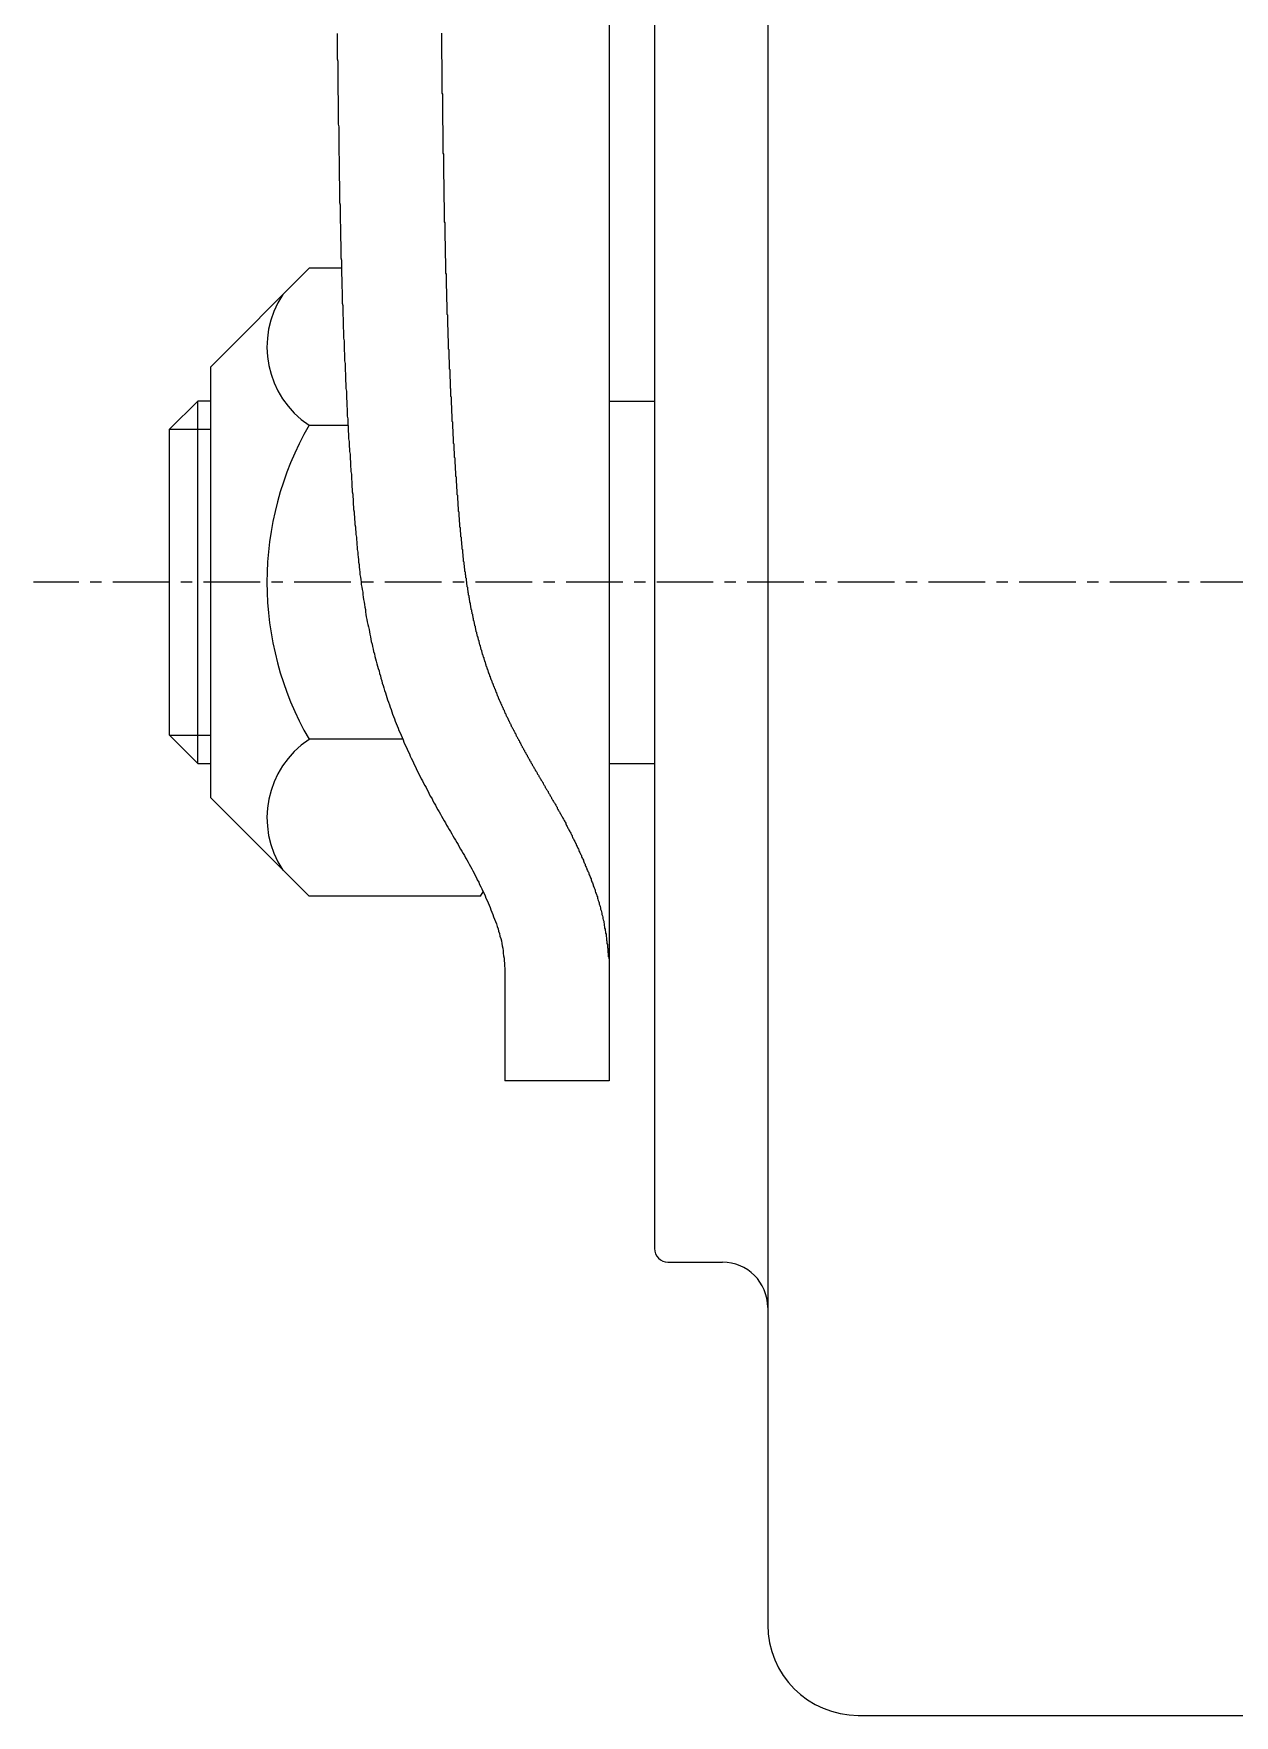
# Model space of a CAD drawing. Extents: x -3927 to -3717, y -591 to -307.
# Drawn here: x -3926.5 to -3900, y -490.6 to -453.49 of the extents above; entities that cross this region are included whole.
import ezdxf

# ---------------------------------------------------------------- set-up
doc = ezdxf.new("R2010")
doc.units = 0
doc.linetypes.add('CENTER', pattern=[2, 1.25, -0.25, 0.25, -0.25])
doc.layers.get('0').update_dxf_attribs({"linetype": 'CONTINUOUS'})
doc.layers.add('CENTER', color=1, linetype='CENTER')

msp = doc.modelspace()

# ---------------------------------------------------------------- linework, layer by layer
at = {"color": 7, "linetype": 'CONTINUOUS'}
for p, q in [((-3913.8, -425.799), (-3913.8, -476.599)), ((-3910.3, -442.599), (-3910.3, -488.599)), ((-3912.8, -450.899), (-3912.8, -480.299)), ((-3922.6, -460.849), (-3920.422, -458.671)), ((-3919.708, -458.671), (-3920.422, -458.671)), ((-3922.6, -460.849), (-3922.6, -470.349)), ((-3922.875, -461.599), (-3923.5, -462.224)), ((-3922.875, -469.599), (-3922.875, -461.599)), ((-3922.6, -461.599), (-3922.875, -461.599)), ((-3913.8, -461.599), (-3912.8, -461.599)), ((-3923.5, -468.974), (-3923.5, -462.224)), ((-3920.422, -462.135), (-3919.562, -462.135)), ((-3922.875, -469.599), (-3923.5, -468.974)), ((-3918.354, -469.063), (-3920.422, -469.063)), ((-3922.875, -469.599), (-3922.6, -469.599)), ((-3913.8, -469.599), (-3912.8, -469.599)), ((-3922.6, -470.349), (-3920.422, -472.528)), ((-3916.636, -472.528), (-3920.422, -472.528)), ((-3916.636, -472.528), (-3916.579, -472.428)), ((-3916.1, -474.118), (-3916.1, -476.599)), ((-3913.8, -476.599), (-3916.1, -476.599)), ((-3912.5, -480.599), (-3911.3, -480.599)), ((-3908.3, -490.599), (-3887.3, -490.599))]:
    msp.add_line(p, q, dxfattribs=at)
at = {"color": 3, "linetype": 'CONTINUOUS'}
for p, q in [((-3923.5, -462.224), (-3922.6, -462.224)), ((-3923.5, -468.974), (-3922.6, -468.974))]:
    msp.add_line(p, q, dxfattribs=at)
at = {"color": 7, "linetype": 'CONTINUOUS'}
for points in [[(-3919.798, -453.493, 0), (-3919.798, -453.548, 0), (-3919.798, -453.604, 0), (-3919.798, -453.66, 0), (-3919.798, -453.715, 0), (-3919.798, -453.771, 0), (-3919.798, -453.826, 0), (-3919.798, -453.882, 0), (-3919.798, -453.937, 0), (-3919.798, -453.993, 0), (-3919.798, -454.049, 0), (-3919.788, -454.104, 0), (-3919.788, -454.16, 0), (-3919.788, -454.215, 0), (-3919.788, -454.271, 0), (-3919.788, -454.326, 0), (-3919.788, -454.382, 0), (-3919.788, -454.438, 0), (-3919.788, -454.493, 0), (-3919.788, -454.549, 0), (-3919.788, -454.604, 0), (-3919.788, -454.66, 0), (-3919.788, -454.715, 0), (-3919.788, -454.771, 0), (-3919.788, -454.827, 0), (-3919.778, -454.882, 0), (-3919.778, -454.938, 0), (-3919.778, -454.993, 0), (-3919.778, -455.049, 0), (-3919.778, -455.104, 0), (-3919.778, -455.16, 0), (-3919.778, -455.216, 0), (-3919.778, -455.271, 0), (-3919.778, -455.327, 0), (-3919.778, -455.382, 0), (-3919.778, -455.438, 0), (-3919.778, -455.493, 0), (-3919.768, -455.549, 0), (-3919.768, -455.605, 0), (-3919.768, -455.66, 0), (-3919.768, -455.716, 0), (-3919.768, -455.771, 0), (-3919.768, -455.827, 0), (-3919.768, -455.882, 0), (-3919.768, -455.938, 0), (-3919.768, -455.993, 0), (-3919.768, -456.049, 0), (-3919.768, -456.105, 0), (-3919.768, -456.16, 0), (-3919.758, -456.216, 0), (-3919.758, -456.271, 0), (-3919.758, -456.327, 0), (-3919.758, -456.382, 0), (-3919.758, -456.438, 0), (-3919.758, -456.494, 0), (-3919.758, -456.549, 0), (-3919.758, -456.605, 0), (-3919.758, -456.66, 0), (-3919.758, -456.716, 0), (-3919.748, -456.771, 0), (-3919.748, -456.827, 0), (-3919.748, -456.883, 0), (-3919.748, -456.938, 0), (-3919.748, -456.994, 0), (-3919.748, -457.049, 0), (-3919.748, -457.105, 0), (-3919.748, -457.16, 0), (-3919.748, -457.216, 0), (-3919.738, -457.271, 0), (-3919.738, -457.327, 0), (-3919.738, -457.383, 0), (-3919.738, -457.438, 0), (-3919.738, -457.494, 0), (-3919.738, -457.549, 0), (-3919.738, -457.605, 0), (-3919.738, -457.66, 0), (-3919.728, -457.716, 0), (-3919.728, -457.771, 0), (-3919.728, -457.827, 0), (-3919.728, -457.883, 0), (-3919.728, -457.938, 0), (-3919.728, -457.994, 0), (-3919.728, -458.049, 0), (-3919.718, -458.105, 0), (-3919.718, -458.16, 0), (-3919.718, -458.216, 0), (-3919.718, -458.271, 0), (-3919.718, -458.327, 0), (-3919.718, -458.383, 0), (-3919.718, -458.438, 0), (-3919.708, -458.494, 0), (-3919.708, -458.549, 0), (-3919.708, -458.605, 0), (-3919.708, -458.66, 0), (-3919.708, -458.716, 0), (-3919.708, -458.771, 0), (-3919.708, -458.827, 0), (-3919.698, -458.882, 0), (-3919.698, -458.938, 0), (-3919.698, -458.994, 0), (-3919.698, -459.049, 0), (-3919.698, -459.105, 0), (-3919.688, -459.16, 0), (-3919.688, -459.216, 0), (-3919.688, -459.271, 0), (-3919.688, -459.327, 0), (-3919.688, -459.382, 0), (-3919.688, -459.438, 0), (-3919.678, -459.493, 0), (-3919.678, -459.549, 0), (-3919.678, -459.605, 0), (-3919.678, -459.66, 0), (-3919.678, -459.716, 0), (-3919.668, -459.771, 0), (-3919.668, -459.827, 0), (-3919.668, -459.882, 0), (-3919.668, -459.938, 0), (-3919.668, -459.993, 0), (-3919.658, -460.049, 0), (-3919.658, -460.104, 0), (-3919.658, -460.16, 0), (-3919.658, -460.215, 0), (-3919.648, -460.271, 0), (-3919.648, -460.327, 0), (-3919.648, -460.382, 0), (-3919.648, -460.438, 0), (-3919.648, -460.493, 0), (-3919.638, -460.549, 0), (-3919.638, -460.604, 0), (-3919.638, -460.66, 0), (-3919.638, -460.715, 0), (-3919.628, -460.771, 0), (-3919.628, -460.826, 0), (-3919.628, -460.882, 0), (-3919.628, -460.937, 0), (-3919.618, -460.993, 0), (-3919.618, -461.048, 0), (-3919.618, -461.104, 0), (-3919.618, -461.159, 0), (-3919.608, -461.215, 0), (-3919.608, -461.27, 0), (-3919.608, -461.326, 0), (-3919.598, -461.382, 0), (-3919.598, -461.437, 0), (-3919.598, -461.493, 0), (-3919.598, -461.548, 0), (-3919.588, -461.604, 0), (-3919.588, -461.659, 0), (-3919.588, -461.715, 0), (-3919.578, -461.77, 0), (-3919.578, -461.826, 0), (-3919.578, -461.881, 0), (-3919.578, -461.937, 0), (-3919.568, -461.992, 0), (-3919.568, -462.048, 0), (-3919.568, -462.103, 0), (-3919.558, -462.159, 0), (-3919.558, -462.214, 0), (-3919.558, -462.27, 0), (-3919.548, -462.325, 0), (-3919.548, -462.381, 0), (-3919.548, -462.436, 0), (-3919.538, -462.492, 0), (-3919.538, -462.547, 0), (-3919.538, -462.603, 0), (-3919.528, -462.658, 0), (-3919.528, -462.714, 0), (-3919.518, -462.769, 0), (-3919.518, -462.825, 0), (-3919.518, -462.88, 0), (-3919.508, -462.936, 0), (-3919.508, -462.991, 0), (-3919.508, -463.047, 0), (-3919.498, -463.102, 0), (-3919.498, -463.158, 0), (-3919.488, -463.213, 0), (-3919.488, -463.269, 0), (-3919.488, -463.324, 0), (-3919.478, -463.38, 0), (-3919.478, -463.435, 0), (-3919.478, -463.491, 0), (-3919.468, -463.546, 0), (-3919.468, -463.602, 0), (-3919.458, -463.657, 0), (-3919.458, -463.713, 0), (-3919.448, -463.768, 0), (-3919.448, -463.824, 0), (-3919.448, -463.879, 0), (-3919.438, -463.935, 0), (-3919.438, -463.99, 0), (-3919.428, -464.046, 0), (-3919.428, -464.101, 0), (-3919.418, -464.157, 0), (-3919.418, -464.212, 0), (-3919.408, -464.267, 0), (-3919.408, -464.323, 0), (-3919.398, -464.378, 0), (-3919.398, -464.434, 0), (-3919.388, -464.489, 0), (-3919.388, -464.545, 0), (-3919.378, -464.6, 0), (-3919.378, -464.655, 0), (-3919.368, -464.711, 0), (-3919.368, -464.766, 0), (-3919.358, -464.822, 0), (-3919.358, -464.877, 0), (-3919.348, -464.932, 0), (-3919.348, -464.988, 0), (-3919.338, -465.043, 0), (-3919.328, -465.098, 0), (-3919.328, -465.154, 0), (-3919.318, -465.209, 0), (-3919.318, -465.264, 0), (-3919.308, -465.319, 0), (-3919.298, -465.375, 0), (-3919.298, -465.43, 0), (-3919.288, -465.485, 0), (-3919.278, -465.54, 0), (-3919.268, -465.595, 0), (-3919.268, -465.65, 0), (-3919.258, -465.705, 0), (-3919.248, -465.76, 0), (-3919.238, -465.815, 0), (-3919.238, -465.87, 0), (-3919.228, -465.925, 0), (-3919.218, -465.98, 0), (-3919.208, -466.035, 0), (-3919.198, -466.09, 0), (-3919.188, -466.145, 0), (-3919.178, -466.2, 0), (-3919.178, -466.254, 0), (-3919.168, -466.309, 0), (-3919.158, -466.364, 0), (-3919.148, -466.418, 0), (-3919.138, -466.473, 0), (-3919.128, -466.528, 0), (-3919.108, -466.582, 0), (-3919.098, -466.637, 0), (-3919.088, -466.691, 0), (-3919.078, -466.746, 0), (-3919.068, -466.8, 0), (-3919.058, -466.854, 0), (-3919.048, -466.909, 0), (-3919.028, -466.963, 0), (-3919.018, -467.017, 0), (-3919.008, -467.071, 0), (-3918.998, -467.126, 0), (-3918.978, -467.18, 0), (-3918.968, -467.234, 0), (-3918.958, -467.288, 0), (-3918.938, -467.341, 0), (-3918.928, -467.395, 0), (-3918.908, -467.449, 0), (-3918.898, -467.503, 0), (-3918.878, -467.556, 0), (-3918.868, -467.61, 0), (-3918.848, -467.663, 0), (-3918.838, -467.717, 0), (-3918.818, -467.77, 0), (-3918.808, -467.824, 0), (-3918.788, -467.877, 0), (-3918.768, -467.93, 0), (-3918.758, -467.983, 0), (-3918.738, -468.036, 0), (-3918.718, -468.089, 0), (-3918.708, -468.142, 0), (-3918.688, -468.194, 0), (-3918.668, -468.247, 0), (-3918.648, -468.3, 0), (-3918.628, -468.352, 0), (-3918.608, -468.405, 0), (-3918.598, -468.457, 0), (-3918.578, -468.509, 0), (-3918.558, -468.561, 0), (-3918.538, -468.613, 0), (-3918.518, -468.665, 0), (-3918.498, -468.717, 0), (-3918.478, -468.769, 0), (-3918.458, -468.82, 0), (-3918.438, -468.872, 0), (-3918.408, -468.923, 0), (-3918.388, -468.975, 0), (-3918.368, -469.026, 0), (-3918.348, -469.077, 0), (-3918.328, -469.128, 0), (-3918.308, -469.179, 0), (-3918.278, -469.23, 0), (-3918.258, -469.281, 0), (-3918.238, -469.331, 0), (-3918.208, -469.382, 0), (-3918.188, -469.432, 0), (-3918.168, -469.483, 0), (-3918.138, -469.533, 0), (-3918.118, -469.583, 0), (-3918.098, -469.633, 0), (-3918.068, -469.683, 0), (-3918.048, -469.733, 0), (-3918.018, -469.783, 0), (-3917.998, -469.833, 0), (-3917.968, -469.883, 0), (-3917.948, -469.932, 0), (-3917.918, -469.981, 0), (-3917.898, -470.031, 0), (-3917.868, -470.08, 0), (-3917.838, -470.129, 0), (-3917.818, -470.178, 0), (-3917.788, -470.227, 0), (-3917.768, -470.276, 0), (-3917.738, -470.325, 0), (-3917.708, -470.374, 0), (-3917.688, -470.423, 0), (-3917.658, -470.471, 0), (-3917.628, -470.52, 0), (-3917.608, -470.569, 0), (-3917.578, -470.617, 0), (-3917.548, -470.666, 0), (-3917.518, -470.714, 0), (-3917.498, -470.762, 0), (-3917.468, -470.81, 0), (-3917.438, -470.859, 0), (-3917.408, -470.907, 0), (-3917.388, -470.955, 0), (-3917.358, -471.003, 0), (-3917.328, -471.051, 0), (-3917.298, -471.099, 0), (-3917.268, -471.147, 0), (-3917.248, -471.195, 0), (-3917.218, -471.243, 0), (-3917.188, -471.291, 0), (-3917.158, -471.339, 0), (-3917.128, -471.387, 0), (-3917.108, -471.435, 0), (-3917.078, -471.484, 0), (-3917.048, -471.532, 0), (-3917.018, -471.58, 0), (-3916.988, -471.628, 0), (-3916.968, -471.677, 0), (-3916.938, -471.725, 0), (-3916.908, -471.774, 0), (-3916.888, -471.822, 0), (-3916.858, -471.871, 0), (-3916.828, -471.92, 0), (-3916.808, -471.969, 0), (-3916.778, -472.018, 0), (-3916.758, -472.067, 0), (-3916.728, -472.117, 0), (-3916.708, -472.166, 0), (-3916.678, -472.216, 0), (-3916.658, -472.266, 0), (-3916.628, -472.316, 0), (-3916.608, -472.366, 0), (-3916.588, -472.417, 0), (-3916.558, -472.467, 0), (-3916.538, -472.518, 0), (-3916.518, -472.569, 0), (-3916.488, -472.62, 0), (-3916.468, -472.671, 0), (-3916.448, -472.722, 0), (-3916.428, -472.773, 0), (-3916.408, -472.825, 0), (-3916.388, -472.877, 0), (-3916.368, -472.929, 0), (-3916.348, -472.981, 0), (-3916.328, -473.033, 0), (-3916.308, -473.085, 0), (-3916.288, -473.138, 0), (-3916.268, -473.191, 0), (-3916.248, -473.244, 0), (-3916.238, -473.297, 0), (-3916.218, -473.35, 0), (-3916.208, -473.404, 0), (-3916.188, -473.457, 0), (-3916.178, -473.512, 0), (-3916.168, -473.566, 0), (-3916.158, -473.62, 0), (-3916.148, -473.675, 0), (-3916.138, -473.73, 0), (-3916.138, -473.785, 0), (-3916.128, -473.84, 0), (-3916.118, -473.896, 0), (-3916.118, -473.951, 0), (-3916.108, -474.006, 0), (-3916.108, -474.062, 0), (-3916.098, -474.117, 0)], [(-3917.498, -453.481, 0), (-3917.498, -453.498, 0), (-3917.498, -453.514, 0), (-3917.498, -453.531, 0), (-3917.498, -453.547, 0), (-3917.498, -453.564, 0), (-3917.498, -453.581, 0), (-3917.498, -453.597, 0), (-3917.498, -453.614, 0), (-3917.498, -453.631, 0), (-3917.498, -453.647, 0), (-3917.498, -453.664, 0), (-3917.498, -453.68, 0), (-3917.498, -453.697, 0), (-3917.498, -453.714, 0), (-3917.498, -453.73, 0), (-3917.498, -453.747, 0), (-3917.498, -453.764, 0), (-3917.498, -453.78, 0), (-3917.498, -453.797, 0), (-3917.498, -453.814, 0), (-3917.498, -453.83, 0), (-3917.498, -453.847, 0), (-3917.498, -453.863, 0), (-3917.498, -453.88, 0), (-3917.498, -453.897, 0), (-3917.498, -453.913, 0), (-3917.498, -453.93, 0), (-3917.498, -453.946, 0), (-3917.498, -453.963, 0), (-3917.498, -453.98, 0), (-3917.498, -453.996, 0), (-3917.498, -454.013, 0), (-3917.498, -454.03, 0), (-3917.498, -454.046, 0), (-3917.488, -454.063, 0), (-3917.488, -454.079, 0), (-3917.488, -454.096, 0), (-3917.488, -454.113, 0), (-3917.488, -454.129, 0), (-3917.488, -454.146, 0), (-3917.488, -454.162, 0), (-3917.488, -454.179, 0), (-3917.488, -454.196, 0), (-3917.488, -454.212, 0), (-3917.488, -454.229, 0), (-3917.488, -454.245, 0), (-3917.488, -454.262, 0), (-3917.488, -454.279, 0), (-3917.488, -454.295, 0), (-3917.488, -454.312, 0), (-3917.488, -454.329, 0), (-3917.488, -454.345, 0), (-3917.488, -454.362, 0), (-3917.488, -454.378, 0), (-3917.488, -454.395, 0), (-3917.488, -454.411, 0), (-3917.488, -454.428, 0), (-3917.488, -454.445, 0), (-3917.488, -454.461, 0), (-3917.488, -454.478, 0), (-3917.488, -454.494, 0), (-3917.488, -454.511, 0), (-3917.488, -454.528, 0), (-3917.488, -454.544, 0), (-3917.488, -454.561, 0), (-3917.488, -454.577, 0), (-3917.488, -454.594, 0), (-3917.488, -454.611, 0), (-3917.488, -454.627, 0), (-3917.488, -454.644, 0), (-3917.488, -454.66, 0), (-3917.488, -454.677, 0), (-3917.488, -454.694, 0), (-3917.488, -454.71, 0), (-3917.488, -454.727, 0), (-3917.488, -454.743, 0), (-3917.488, -454.76, 0), (-3917.488, -454.776, 0), (-3917.488, -454.793, 0), (-3917.488, -454.81, 0), (-3917.478, -454.826, 0), (-3917.478, -454.843, 0), (-3917.478, -454.859, 0), (-3917.478, -454.876, 0), (-3917.478, -454.892, 0), (-3917.478, -454.909, 0), (-3917.478, -454.926, 0), (-3917.478, -454.942, 0), (-3917.478, -454.959, 0), (-3917.478, -454.975, 0), (-3917.478, -454.992, 0), (-3917.478, -455.008, 0), (-3917.478, -455.025, 0), (-3917.478, -455.042, 0), (-3917.478, -455.058, 0), (-3917.478, -455.075, 0), (-3917.478, -455.091, 0), (-3917.478, -455.108, 0), (-3917.478, -455.124, 0), (-3917.478, -455.141, 0), (-3917.478, -455.158, 0), (-3917.478, -455.174, 0), (-3917.478, -455.191, 0), (-3917.478, -455.207, 0), (-3917.478, -455.224, 0), (-3917.478, -455.24, 0), (-3917.478, -455.257, 0), (-3917.478, -455.273, 0), (-3917.478, -455.29, 0), (-3917.478, -455.307, 0), (-3917.478, -455.323, 0), (-3917.478, -455.34, 0), (-3917.478, -455.356, 0), (-3917.478, -455.373, 0), (-3917.478, -455.389, 0), (-3917.478, -455.406, 0), (-3917.478, -455.422, 0), (-3917.478, -455.439, 0), (-3917.478, -455.456, 0), (-3917.478, -455.472, 0), (-3917.478, -455.489, 0), (-3917.478, -455.505, 0), (-3917.468, -455.522, 0), (-3917.468, -455.538, 0), (-3917.468, -455.555, 0), (-3917.468, -455.571, 0), (-3917.468, -455.588, 0), (-3917.468, -455.604, 0), (-3917.468, -455.621, 0), (-3917.468, -455.637, 0), (-3917.468, -455.654, 0), (-3917.468, -455.671, 0), (-3917.468, -455.687, 0), (-3917.468, -455.704, 0), (-3917.468, -455.72, 0), (-3917.468, -455.737, 0), (-3917.468, -455.753, 0), (-3917.468, -455.77, 0), (-3917.468, -455.786, 0), (-3917.468, -455.803, 0), (-3917.468, -455.819, 0), (-3917.468, -455.836, 0), (-3917.468, -455.852, 0), (-3917.468, -455.869, 0), (-3917.468, -455.885, 0), (-3917.468, -455.902, 0), (-3917.468, -455.919, 0), (-3917.468, -455.935, 0), (-3917.468, -455.952, 0), (-3917.468, -455.968, 0), (-3917.468, -455.985, 0), (-3917.468, -456.001, 0), (-3917.468, -456.018, 0), (-3917.468, -456.034, 0), (-3917.468, -456.051, 0), (-3917.468, -456.067, 0), (-3917.468, -456.084, 0), (-3917.468, -456.1, 0), (-3917.468, -456.117, 0), (-3917.468, -456.133, 0), (-3917.458, -456.15, 0), (-3917.458, -456.166, 0), (-3917.458, -456.183, 0), (-3917.458, -456.199, 0), (-3917.458, -456.216, 0), (-3917.458, -456.232, 0), (-3917.458, -456.249, 0), (-3917.458, -456.265, 0), (-3917.458, -456.282, 0), (-3917.458, -456.298, 0), (-3917.458, -456.315, 0), (-3917.458, -456.331, 0), (-3917.458, -456.348, 0), (-3917.458, -456.364, 0), (-3917.458, -456.381, 0), (-3917.458, -456.397, 0), (-3917.458, -456.414, 0), (-3917.458, -456.43, 0), (-3917.458, -456.447, 0), (-3917.458, -456.463, 0), (-3917.458, -456.48, 0), (-3917.458, -456.496, 0), (-3917.458, -456.513, 0), (-3917.458, -456.529, 0), (-3917.458, -456.546, 0), (-3917.458, -456.562, 0), (-3917.458, -456.579, 0), (-3917.458, -456.595, 0), (-3917.458, -456.612, 0), (-3917.458, -456.628, 0), (-3917.458, -456.645, 0), (-3917.458, -456.661, 0), (-3917.458, -456.678, 0), (-3917.458, -456.694, 0), (-3917.448, -456.711, 0), (-3917.448, -456.727, 0), (-3917.448, -456.744, 0), (-3917.448, -456.76, 0), (-3917.448, -456.777, 0), (-3917.448, -456.793, 0), (-3917.448, -456.81, 0), (-3917.448, -456.826, 0), (-3917.448, -456.843, 0), (-3917.448, -456.859, 0), (-3917.448, -456.876, 0), (-3917.448, -456.892, 0), (-3917.448, -456.909, 0), (-3917.448, -456.925, 0), (-3917.448, -456.942, 0), (-3917.448, -456.958, 0), (-3917.448, -456.974, 0), (-3917.448, -456.991, 0), (-3917.448, -457.007, 0), (-3917.448, -457.024, 0), (-3917.448, -457.04, 0), (-3917.448, -457.057, 0), (-3917.448, -457.073, 0), (-3917.448, -457.09, 0), (-3917.448, -457.106, 0), (-3917.448, -457.123, 0), (-3917.448, -457.139, 0), (-3917.448, -457.156, 0), (-3917.448, -457.172, 0), (-3917.448, -457.189, 0), (-3917.448, -457.205, 0), (-3917.438, -457.222, 0), (-3917.438, -457.238, 0), (-3917.438, -457.254, 0), (-3917.438, -457.271, 0), (-3917.438, -457.287, 0), (-3917.438, -457.304, 0), (-3917.438, -457.32, 0), (-3917.438, -457.337, 0), (-3917.438, -457.353, 0), (-3917.438, -457.37, 0), (-3917.438, -457.386, 0), (-3917.438, -457.403, 0), (-3917.438, -457.419, 0), (-3917.438, -457.435, 0), (-3917.438, -457.452, 0), (-3917.438, -457.468, 0), (-3917.438, -457.485, 0), (-3917.438, -457.501, 0), (-3917.438, -457.518, 0), (-3917.438, -457.534, 0), (-3917.438, -457.551, 0), (-3917.438, -457.567, 0), (-3917.438, -457.583, 0), (-3917.438, -457.6, 0), (-3917.438, -457.616, 0), (-3917.438, -457.633, 0), (-3917.438, -457.649, 0), (-3917.428, -457.666, 0), (-3917.428, -457.682, 0), (-3917.428, -457.699, 0), (-3917.428, -457.715, 0), (-3917.428, -457.731, 0), (-3917.428, -457.748, 0), (-3917.428, -457.764, 0), (-3917.428, -457.781, 0), (-3917.428, -457.797, 0), (-3917.428, -457.814, 0), (-3917.428, -457.83, 0), (-3917.428, -457.846, 0), (-3917.428, -457.863, 0), (-3917.428, -457.879, 0), (-3917.428, -457.896, 0), (-3917.428, -457.912, 0), (-3917.428, -457.929, 0), (-3917.428, -457.945, 0), (-3917.428, -457.961, 0), (-3917.428, -457.978, 0), (-3917.428, -457.994, 0), (-3917.428, -458.011, 0), (-3917.428, -458.027, 0), (-3917.428, -458.044, 0), (-3917.428, -458.06, 0), (-3917.418, -458.076, 0), (-3917.418, -458.093, 0), (-3917.418, -458.109, 0), (-3917.418, -458.126, 0), (-3917.418, -458.142, 0), (-3917.418, -458.159, 0), (-3917.418, -458.175, 0), (-3917.418, -458.191, 0), (-3917.418, -458.208, 0), (-3917.418, -458.224, 0), (-3917.418, -458.241, 0), (-3917.418, -458.257, 0), (-3917.418, -458.273, 0), (-3917.418, -458.29, 0), (-3917.418, -458.306, 0), (-3917.418, -458.323, 0), (-3917.418, -458.339, 0), (-3917.418, -458.355, 0), (-3917.418, -458.372, 0), (-3917.418, -458.388, 0), (-3917.418, -458.405, 0), (-3917.418, -458.421, 0), (-3917.418, -458.437, 0), (-3917.408, -458.454, 0), (-3917.408, -458.47, 0), (-3917.408, -458.487, 0), (-3917.408, -458.503, 0), (-3917.408, -458.519, 0), (-3917.408, -458.536, 0), (-3917.408, -458.552, 0), (-3917.408, -458.569, 0), (-3917.408, -458.585, 0), (-3917.408, -458.601, 0), (-3917.408, -458.618, 0), (-3917.408, -458.634, 0), (-3917.408, -458.651, 0), (-3917.408, -458.667, 0), (-3917.408, -458.683, 0), (-3917.408, -458.7, 0), (-3917.408, -458.716, 0), (-3917.408, -458.733, 0), (-3917.408, -458.749, 0), (-3917.408, -458.765, 0), (-3917.408, -458.782, 0), (-3917.398, -458.798, 0), (-3917.398, -458.814, 0), (-3917.398, -458.831, 0), (-3917.398, -458.847, 0), (-3917.398, -458.864, 0), (-3917.398, -458.88, 0), (-3917.398, -458.896, 0), (-3917.398, -458.913, 0), (-3917.398, -458.929, 0), (-3917.398, -458.946, 0), (-3917.398, -458.962, 0), (-3917.398, -458.978, 0), (-3917.398, -458.995, 0), (-3917.398, -459.011, 0), (-3917.398, -459.027, 0), (-3917.398, -459.044, 0), (-3917.398, -459.06, 0), (-3917.398, -459.077, 0), (-3917.398, -459.093, 0), (-3917.398, -459.109, 0), (-3917.388, -459.126, 0), (-3917.388, -459.142, 0), (-3917.388, -459.158, 0), (-3917.388, -459.175, 0), (-3917.388, -459.191, 0), (-3917.388, -459.207, 0), (-3917.388, -459.224, 0), (-3917.388, -459.24, 0), (-3917.388, -459.257, 0), (-3917.388, -459.273, 0), (-3917.388, -459.289, 0), (-3917.388, -459.306, 0), (-3917.388, -459.322, 0), (-3917.388, -459.338, 0), (-3917.388, -459.355, 0), (-3917.388, -459.371, 0), (-3917.388, -459.387, 0), (-3917.388, -459.404, 0), (-3917.378, -459.42, 0), (-3917.378, -459.436, 0), (-3917.378, -459.453, 0), (-3917.378, -459.469, 0), (-3917.378, -459.486, 0), (-3917.378, -459.502, 0), (-3917.378, -459.518, 0), (-3917.378, -459.535, 0), (-3917.378, -459.551, 0), (-3917.378, -459.567, 0), (-3917.378, -459.584, 0), (-3917.378, -459.6, 0), (-3917.378, -459.616, 0), (-3917.378, -459.633, 0), (-3917.378, -459.649, 0), (-3917.378, -459.665, 0), (-3917.378, -459.682, 0), (-3917.368, -459.698, 0), (-3917.368, -459.714, 0), (-3917.368, -459.731, 0), (-3917.368, -459.747, 0), (-3917.368, -459.763, 0), (-3917.368, -459.78, 0), (-3917.368, -459.796, 0), (-3917.368, -459.812, 0), (-3917.368, -459.829, 0), (-3917.368, -459.845, 0), (-3917.368, -459.861, 0), (-3917.368, -459.878, 0), (-3917.368, -459.894, 0), (-3917.368, -459.91, 0), (-3917.368, -459.927, 0), (-3917.368, -459.943, 0), (-3917.368, -459.959, 0), (-3917.358, -459.976, 0), (-3917.358, -459.992, 0), (-3917.358, -460.008, 0), (-3917.358, -460.025, 0), (-3917.358, -460.041, 0), (-3917.358, -460.057, 0), (-3917.358, -460.074, 0), (-3917.358, -460.09, 0), (-3917.358, -460.106, 0), (-3917.358, -460.123, 0), (-3917.358, -460.139, 0), (-3917.358, -460.155, 0), (-3917.358, -460.171, 0), (-3917.358, -460.188, 0), (-3917.358, -460.204, 0), (-3917.348, -460.22, 0), (-3917.348, -460.237, 0), (-3917.348, -460.253, 0), (-3917.348, -460.269, 0), (-3917.348, -460.286, 0), (-3917.348, -460.302, 0), (-3917.348, -460.318, 0), (-3917.348, -460.335, 0), (-3917.348, -460.351, 0), (-3917.348, -460.367, 0), (-3917.348, -460.383, 0), (-3917.348, -460.4, 0), (-3917.348, -460.416, 0), (-3917.348, -460.432, 0), (-3917.348, -460.449, 0), (-3917.338, -460.465, 0), (-3917.338, -460.481, 0), (-3917.338, -460.498, 0), (-3917.338, -460.514, 0), (-3917.338, -460.53, 0), (-3917.338, -460.546, 0), (-3917.338, -460.563, 0), (-3917.338, -460.579, 0), (-3917.338, -460.595, 0), (-3917.338, -460.612, 0), (-3917.338, -460.628, 0), (-3917.338, -460.644, 0), (-3917.338, -460.661, 0), (-3917.338, -460.677, 0), (-3917.328, -460.693, 0), (-3917.328, -460.709, 0), (-3917.328, -460.726, 0), (-3917.328, -460.742, 0), (-3917.328, -460.758, 0), (-3917.328, -460.775, 0), (-3917.328, -460.791, 0), (-3917.328, -460.807, 0), (-3917.328, -460.823, 0), (-3917.328, -460.84, 0), (-3917.328, -460.856, 0), (-3917.328, -460.872, 0), (-3917.328, -460.889, 0), (-3917.318, -460.905, 0), (-3917.318, -460.921, 0), (-3917.318, -460.937, 0), (-3917.318, -460.954, 0), (-3917.318, -460.97, 0), (-3917.318, -460.986, 0), (-3917.318, -461.002, 0), (-3917.318, -461.019, 0), (-3917.318, -461.035, 0), (-3917.318, -461.051, 0), (-3917.318, -461.068, 0), (-3917.318, -461.084, 0), (-3917.318, -461.1, 0), (-3917.308, -461.116, 0), (-3917.308, -461.133, 0), (-3917.308, -461.149, 0), (-3917.308, -461.165, 0), (-3917.308, -461.181, 0), (-3917.308, -461.198, 0), (-3917.308, -461.214, 0), (-3917.308, -461.23, 0), (-3917.308, -461.246, 0), (-3917.308, -461.263, 0), (-3917.308, -461.279, 0), (-3917.308, -461.295, 0), (-3917.308, -461.312, 0), (-3917.298, -461.328, 0), (-3917.298, -461.344, 0), (-3917.298, -461.36, 0), (-3917.298, -461.377, 0), (-3917.298, -461.393, 0), (-3917.298, -461.409, 0), (-3917.298, -461.425, 0), (-3917.298, -461.442, 0), (-3917.298, -461.458, 0), (-3917.298, -461.474, 0), (-3917.298, -461.49, 0), (-3917.288, -461.507, 0), (-3917.288, -461.523, 0), (-3917.288, -461.539, 0), (-3917.288, -461.555, 0), (-3917.288, -461.572, 0), (-3917.288, -461.588, 0), (-3917.288, -461.604, 0), (-3917.288, -461.62, 0), (-3917.288, -461.636, 0), (-3917.288, -461.653, 0), (-3917.288, -461.669, 0), (-3917.288, -461.685, 0), (-3917.278, -461.701, 0), (-3917.278, -461.718, 0), (-3917.278, -461.734, 0), (-3917.278, -461.75, 0), (-3917.278, -461.766, 0), (-3917.278, -461.783, 0), (-3917.278, -461.799, 0), (-3917.278, -461.815, 0), (-3917.278, -461.831, 0), (-3917.278, -461.848, 0), (-3917.278, -461.864, 0), (-3917.268, -461.88, 0), (-3917.268, -461.896, 0), (-3917.268, -461.912, 0), (-3917.268, -461.929, 0), (-3917.268, -461.945, 0), (-3917.268, -461.961, 0), (-3917.268, -461.977, 0), (-3917.268, -461.994, 0), (-3917.268, -462.01, 0), (-3917.268, -462.026, 0), (-3917.268, -462.042, 0), (-3917.258, -462.058, 0), (-3917.258, -462.075, 0), (-3917.258, -462.091, 0), (-3917.258, -462.107, 0), (-3917.258, -462.123, 0), (-3917.258, -462.14, 0), (-3917.258, -462.156, 0), (-3917.258, -462.172, 0), (-3917.258, -462.188, 0), (-3917.258, -462.204, 0), (-3917.248, -462.221, 0), (-3917.248, -462.237, 0), (-3917.248, -462.253, 0), (-3917.248, -462.269, 0), (-3917.248, -462.285, 0), (-3917.248, -462.302, 0), (-3917.248, -462.318, 0), (-3917.248, -462.334, 0), (-3917.248, -462.35, 0), (-3917.248, -462.366, 0), (-3917.238, -462.383, 0), (-3917.238, -462.399, 0), (-3917.238, -462.415, 0), (-3917.238, -462.431, 0), (-3917.238, -462.447, 0), (-3917.238, -462.464, 0), (-3917.238, -462.48, 0), (-3917.238, -462.496, 0), (-3917.238, -462.512, 0), (-3917.238, -462.528, 0), (-3917.228, -462.545, 0), (-3917.228, -462.561, 0), (-3917.228, -462.577, 0), (-3917.228, -462.593, 0), (-3917.228, -462.609, 0), (-3917.228, -462.626, 0), (-3917.228, -462.642, 0), (-3917.228, -462.658, 0), (-3917.228, -462.674, 0), (-3917.228, -462.69, 0), (-3917.218, -462.707, 0), (-3917.218, -462.723, 0), (-3917.218, -462.739, 0), (-3917.218, -462.755, 0), (-3917.218, -462.771, 0), (-3917.218, -462.787, 0), (-3917.218, -462.804, 0), (-3917.218, -462.82, 0), (-3917.218, -462.836, 0), (-3917.208, -462.852, 0), (-3917.208, -462.868, 0), (-3917.208, -462.885, 0), (-3917.208, -462.901, 0), (-3917.208, -462.917, 0), (-3917.208, -462.933, 0), (-3917.208, -462.949, 0), (-3917.208, -462.965, 0), (-3917.208, -462.982, 0), (-3917.198, -462.998, 0), (-3917.198, -463.014, 0), (-3917.198, -463.03, 0), (-3917.198, -463.046, 0), (-3917.198, -463.062, 0), (-3917.198, -463.079, 0), (-3917.198, -463.095, 0), (-3917.198, -463.111, 0), (-3917.198, -463.127, 0), (-3917.188, -463.143, 0), (-3917.188, -463.159, 0), (-3917.188, -463.176, 0), (-3917.188, -463.192, 0), (-3917.188, -463.208, 0), (-3917.188, -463.224, 0), (-3917.188, -463.24, 0), (-3917.188, -463.256, 0), (-3917.178, -463.273, 0), (-3917.178, -463.289, 0), (-3917.178, -463.305, 0), (-3917.178, -463.321, 0), (-3917.178, -463.337, 0), (-3917.178, -463.353, 0), (-3917.178, -463.369, 0), (-3917.178, -463.386, 0), (-3917.178, -463.402, 0), (-3917.168, -463.418, 0), (-3917.168, -463.434, 0), (-3917.168, -463.45, 0), (-3917.168, -463.466, 0), (-3917.168, -463.482, 0), (-3917.168, -463.499, 0), (-3917.168, -463.515, 0), (-3917.168, -463.531, 0), (-3917.158, -463.547, 0), (-3917.158, -463.563, 0), (-3917.158, -463.579, 0), (-3917.158, -463.595, 0), (-3917.158, -463.612, 0), (-3917.158, -463.628, 0), (-3917.158, -463.644, 0), (-3917.158, -463.66, 0), (-3917.148, -463.676, 0), (-3917.148, -463.692, 0), (-3917.148, -463.708, 0), (-3917.148, -463.724, 0), (-3917.148, -463.74, 0), (-3917.148, -463.756, 0), (-3917.148, -463.772, 0), (-3917.148, -463.789, 0), (-3917.138, -463.805, 0), (-3917.138, -463.821, 0), (-3917.138, -463.837, 0), (-3917.138, -463.853, 0), (-3917.138, -463.869, 0), (-3917.138, -463.885, 0), (-3917.138, -463.901, 0), (-3917.138, -463.917, 0), (-3917.128, -463.932, 0), (-3917.128, -463.948, 0), (-3917.128, -463.964, 0), (-3917.128, -463.98, 0), (-3917.128, -463.996, 0), (-3917.128, -464.012, 0), (-3917.128, -464.028, 0), (-3917.118, -464.044, 0), (-3917.118, -464.06, 0), (-3917.118, -464.076, 0), (-3917.118, -464.091, 0), (-3917.118, -464.107, 0), (-3917.118, -464.123, 0), (-3917.118, -464.139, 0), (-3917.118, -464.155, 0), (-3917.108, -464.17, 0), (-3917.108, -464.186, 0), (-3917.108, -464.202, 0), (-3917.108, -464.218, 0), (-3917.108, -464.233, 0), (-3917.108, -464.249, 0), (-3917.108, -464.265, 0), (-3917.098, -464.281, 0), (-3917.098, -464.296, 0), (-3917.098, -464.312, 0), (-3917.098, -464.327, 0), (-3917.098, -464.343, 0), (-3917.098, -464.359, 0), (-3917.098, -464.374, 0), (-3917.088, -464.39, 0), (-3917.088, -464.405, 0), (-3917.088, -464.421, 0), (-3917.088, -464.436, 0), (-3917.088, -464.452, 0), (-3917.088, -464.467, 0), (-3917.088, -464.483, 0), (-3917.078, -464.498, 0), (-3917.078, -464.514, 0), (-3917.078, -464.529, 0), (-3917.078, -464.544, 0), (-3917.078, -464.56, 0), (-3917.078, -464.575, 0), (-3917.078, -464.59, 0), (-3917.068, -464.606, 0), (-3917.068, -464.621, 0), (-3917.068, -464.636, 0), (-3917.068, -464.652, 0), (-3917.068, -464.667, 0), (-3917.068, -464.682, 0), (-3917.058, -464.697, 0), (-3917.058, -464.713, 0), (-3917.058, -464.728, 0), (-3917.058, -464.743, 0), (-3917.058, -464.758, 0), (-3917.058, -464.773, 0), (-3917.048, -464.788, 0), (-3917.048, -464.804, 0), (-3917.048, -464.819, 0), (-3917.048, -464.834, 0), (-3917.048, -464.849, 0), (-3917.048, -464.864, 0), (-3917.038, -464.879, 0), (-3917.038, -464.894, 0), (-3917.038, -464.909, 0), (-3917.038, -464.924, 0), (-3917.038, -464.939, 0), (-3917.038, -464.954, 0), (-3917.028, -464.969, 0), (-3917.028, -464.984, 0), (-3917.028, -464.999, 0), (-3917.028, -465.013, 0), (-3917.028, -465.028, 0), (-3917.028, -465.043, 0), (-3917.018, -465.058, 0), (-3917.018, -465.073, 0), (-3917.018, -465.088, 0), (-3917.018, -465.102, 0), (-3917.018, -465.117, 0), (-3917.018, -465.132, 0), (-3917.008, -465.147, 0), (-3917.008, -465.162, 0), (-3917.008, -465.176, 0), (-3917.008, -465.191, 0), (-3917.008, -465.206, 0), (-3916.998, -465.22, 0), (-3916.998, -465.235, 0), (-3916.998, -465.25, 0), (-3916.998, -465.264, 0), (-3916.998, -465.279, 0), (-3916.988, -465.293, 0), (-3916.988, -465.308, 0), (-3916.988, -465.322, 0), (-3916.988, -465.337, 0), (-3916.988, -465.352, 0), (-3916.978, -465.366, 0), (-3916.978, -465.38, 0), (-3916.978, -465.395, 0), (-3916.978, -465.409, 0), (-3916.978, -465.424, 0), (-3916.968, -465.438, 0), (-3916.968, -465.453, 0), (-3916.968, -465.467, 0), (-3916.968, -465.481, 0), (-3916.968, -465.496, 0), (-3916.958, -465.51, 0), (-3916.958, -465.524, 0), (-3916.958, -465.539, 0), (-3916.958, -465.553, 0), (-3916.958, -465.567, 0), (-3916.948, -465.581, 0), (-3916.948, -465.596, 0), (-3916.948, -465.61, 0), (-3916.948, -465.624, 0), (-3916.948, -465.638, 0), (-3916.938, -465.652, 0), (-3916.938, -465.666, 0), (-3916.938, -465.681, 0), (-3916.938, -465.695, 0), (-3916.928, -465.709, 0), (-3916.928, -465.723, 0), (-3916.928, -465.737, 0), (-3916.928, -465.751, 0), (-3916.928, -465.765, 0), (-3916.918, -465.779, 0), (-3916.918, -465.793, 0), (-3916.918, -465.807, 0), (-3916.918, -465.821, 0), (-3916.908, -465.835, 0), (-3916.908, -465.849, 0), (-3916.908, -465.862, 0), (-3916.908, -465.876, 0), (-3916.898, -465.89, 0), (-3916.898, -465.904, 0), (-3916.898, -465.918, 0), (-3916.898, -465.932, 0), (-3916.888, -465.945, 0), (-3916.888, -465.959, 0), (-3916.888, -465.973, 0), (-3916.888, -465.987, 0), (-3916.878, -466.001, 0), (-3916.878, -466.014, 0), (-3916.878, -466.028, 0), (-3916.878, -466.042, 0), (-3916.868, -466.055, 0), (-3916.868, -466.069, 0), (-3916.868, -466.083, 0), (-3916.868, -466.096, 0), (-3916.858, -466.11, 0), (-3916.858, -466.124, 0), (-3916.858, -466.137, 0), (-3916.858, -466.151, 0), (-3916.848, -466.165, 0), (-3916.848, -466.178, 0), (-3916.848, -466.192, 0), (-3916.838, -466.205, 0), (-3916.838, -466.219, 0), (-3916.838, -466.232, 0), (-3916.838, -466.246, 0), (-3916.828, -466.259, 0), (-3916.828, -466.273, 0), (-3916.828, -466.286, 0), (-3916.818, -466.3, 0), (-3916.818, -466.313, 0), (-3916.818, -466.327, 0), (-3916.818, -466.34, 0), (-3916.808, -466.354, 0), (-3916.808, -466.367, 0), (-3916.808, -466.381, 0), (-3916.798, -466.394, 0), (-3916.798, -466.407, 0), (-3916.798, -466.421, 0), (-3916.798, -466.434, 0), (-3916.788, -466.448, 0), (-3916.788, -466.461, 0), (-3916.788, -466.474, 0), (-3916.778, -466.488, 0), (-3916.778, -466.501, 0), (-3916.778, -466.514, 0), (-3916.768, -466.528, 0), (-3916.768, -466.541, 0), (-3916.768, -466.554, 0), (-3916.758, -466.568, 0), (-3916.758, -466.581, 0), (-3916.758, -466.594, 0), (-3916.758, -466.607, 0), (-3916.748, -466.621, 0), (-3916.748, -466.634, 0), (-3916.748, -466.647, 0), (-3916.738, -466.661, 0), (-3916.738, -466.674, 0), (-3916.738, -466.687, 0), (-3916.728, -466.7, 0), (-3916.728, -466.714, 0), (-3916.728, -466.727, 0), (-3916.718, -466.74, 0), (-3916.718, -466.753, 0), (-3916.718, -466.766, 0), (-3916.708, -466.78, 0), (-3916.708, -466.793, 0), (-3916.698, -466.806, 0), (-3916.698, -466.819, 0), (-3916.698, -466.832, 0), (-3916.688, -466.845, 0), (-3916.688, -466.859, 0), (-3916.688, -466.872, 0), (-3916.678, -466.885, 0), (-3916.678, -466.898, 0), (-3916.678, -466.911, 0), (-3916.668, -466.924, 0), (-3916.668, -466.937, 0), (-3916.668, -466.95, 0), (-3916.658, -466.963, 0), (-3916.658, -466.977, 0), (-3916.648, -466.99, 0), (-3916.648, -467.003, 0), (-3916.648, -467.016, 0), (-3916.638, -467.029, 0), (-3916.638, -467.042, 0), (-3916.638, -467.055, 0), (-3916.628, -467.068, 0), (-3916.628, -467.081, 0), (-3916.618, -467.094, 0), (-3916.618, -467.107, 0), (-3916.618, -467.12, 0), (-3916.608, -467.133, 0), (-3916.608, -467.146, 0), (-3916.608, -467.159, 0), (-3916.598, -467.172, 0), (-3916.598, -467.184, 0), (-3916.588, -467.197, 0), (-3916.588, -467.21, 0), (-3916.588, -467.223, 0), (-3916.578, -467.236, 0), (-3916.578, -467.249, 0), (-3916.568, -467.262, 0), (-3916.568, -467.275, 0), (-3916.568, -467.288, 0), (-3916.558, -467.3, 0), (-3916.558, -467.313, 0), (-3916.548, -467.326, 0), (-3916.548, -467.339, 0), (-3916.538, -467.352, 0), (-3916.538, -467.364, 0), (-3916.538, -467.377, 0), (-3916.528, -467.39, 0), (-3916.528, -467.403, 0), (-3916.518, -467.415, 0), (-3916.518, -467.428, 0), (-3916.518, -467.441, 0), (-3916.508, -467.454, 0), (-3916.508, -467.466, 0), (-3916.498, -467.479, 0), (-3916.498, -467.492, 0), (-3916.488, -467.504, 0), (-3916.488, -467.517, 0), (-3916.478, -467.53, 0), (-3916.478, -467.542, 0), (-3916.478, -467.555, 0), (-3916.468, -467.568, 0), (-3916.468, -467.58, 0), (-3916.458, -467.593, 0), (-3916.458, -467.605, 0), (-3916.448, -467.618, 0), (-3916.448, -467.631, 0), (-3916.438, -467.643, 0), (-3916.438, -467.656, 0), (-3916.438, -467.668, 0), (-3916.428, -467.681, 0), (-3916.428, -467.694, 0), (-3916.418, -467.706, 0), (-3916.418, -467.719, 0), (-3916.408, -467.731, 0), (-3916.408, -467.744, 0), (-3916.398, -467.756, 0), (-3916.398, -467.769, 0), (-3916.388, -467.782, 0), (-3916.388, -467.794, 0), (-3916.378, -467.807, 0), (-3916.378, -467.819, 0), (-3916.368, -467.832, 0), (-3916.368, -467.844, 0), (-3916.358, -467.857, 0), (-3916.358, -467.869, 0), (-3916.348, -467.882, 0), (-3916.348, -467.894, 0), (-3916.338, -467.907, 0), (-3916.338, -467.92, 0), (-3916.328, -467.932, 0), (-3916.328, -467.945, 0), (-3916.318, -467.957, 0), (-3916.318, -467.97, 0), (-3916.308, -467.982, 0), (-3916.308, -467.995, 0), (-3916.298, -468.007, 0), (-3916.298, -468.02, 0), (-3916.288, -468.032, 0), (-3916.288, -468.045, 0), (-3916.278, -468.058, 0), (-3916.278, -468.07, 0), (-3916.268, -468.083, 0), (-3916.268, -468.095, 0), (-3916.258, -468.108, 0), (-3916.258, -468.12, 0), (-3916.248, -468.133, 0), (-3916.248, -468.145, 0), (-3916.238, -468.158, 0), (-3916.238, -468.17, 0), (-3916.228, -468.183, 0), (-3916.228, -468.195, 0), (-3916.218, -468.208, 0), (-3916.208, -468.221, 0), (-3916.208, -468.233, 0), (-3916.198, -468.246, 0), (-3916.198, -468.258, 0), (-3916.188, -468.271, 0), (-3916.188, -468.283, 0), (-3916.178, -468.296, 0), (-3916.178, -468.308, 0), (-3916.168, -468.321, 0), (-3916.158, -468.333, 0), (-3916.158, -468.346, 0), (-3916.148, -468.359, 0), (-3916.148, -468.371, 0), (-3916.138, -468.384, 0), (-3916.138, -468.396, 0), (-3916.128, -468.409, 0), (-3916.118, -468.421, 0), (-3916.118, -468.434, 0), (-3916.108, -468.447, 0), (-3916.108, -468.459, 0), (-3916.098, -468.472, 0), (-3916.098, -468.484, 0), (-3916.088, -468.497, 0), (-3916.078, -468.509, 0), (-3916.078, -468.522, 0), (-3916.068, -468.535, 0), (-3916.068, -468.547, 0), (-3916.058, -468.56, 0), (-3916.048, -468.572, 0), (-3916.048, -468.585, 0), (-3916.038, -468.598, 0), (-3916.038, -468.61, 0), (-3916.028, -468.623, 0), (-3916.018, -468.635, 0), (-3916.018, -468.648, 0), (-3916.008, -468.661, 0), (-3916.008, -468.673, 0), (-3915.998, -468.686, 0), (-3915.988, -468.699, 0), (-3915.988, -468.711, 0), (-3915.978, -468.724, 0), (-3915.968, -468.736, 0), (-3915.968, -468.749, 0), (-3915.958, -468.762, 0), (-3915.958, -468.774, 0), (-3915.948, -468.787, 0), (-3915.938, -468.8, 0), (-3915.938, -468.812, 0), (-3915.928, -468.825, 0), (-3915.918, -468.838, 0), (-3915.918, -468.85, 0), (-3915.908, -468.863, 0), (-3915.898, -468.876, 0), (-3915.898, -468.888, 0), (-3915.888, -468.901, 0), (-3915.878, -468.914, 0), (-3915.878, -468.927, 0), (-3915.868, -468.939, 0), (-3915.858, -468.952, 0), (-3915.858, -468.965, 0), (-3915.848, -468.977, 0), (-3915.848, -468.99, 0), (-3915.838, -469.003, 0), (-3915.828, -469.016, 0), (-3915.818, -469.028, 0), (-3915.818, -469.041, 0), (-3915.808, -469.054, 0), (-3915.798, -469.067, 0), (-3915.798, -469.08, 0), (-3915.788, -469.092, 0), (-3915.778, -469.105, 0), (-3915.778, -469.118, 0), (-3915.768, -469.131, 0), (-3915.758, -469.144, 0), (-3915.758, -469.157, 0), (-3915.748, -469.17, 0), (-3915.738, -469.182, 0), (-3915.738, -469.195, 0), (-3915.728, -469.208, 0), (-3915.718, -469.221, 0), (-3915.718, -469.234, 0), (-3915.708, -469.247, 0), (-3915.698, -469.26, 0), (-3915.688, -469.273, 0), (-3915.688, -469.286, 0), (-3915.678, -469.299, 0), (-3915.668, -469.312, 0), (-3915.668, -469.325, 0), (-3915.658, -469.338, 0), (-3915.648, -469.351, 0), (-3915.638, -469.364, 0), (-3915.638, -469.377, 0), (-3915.628, -469.39, 0), (-3915.618, -469.404, 0), (-3915.608, -469.417, 0), (-3915.608, -469.43, 0), (-3915.598, -469.443, 0), (-3915.588, -469.456, 0), (-3915.588, -469.469, 0), (-3915.578, -469.483, 0), (-3915.568, -469.496, 0), (-3915.558, -469.509, 0), (-3915.558, -469.522, 0), (-3915.548, -469.535, 0), (-3915.538, -469.549, 0), (-3915.528, -469.562, 0), (-3915.528, -469.575, 0), (-3915.518, -469.588, 0), (-3915.508, -469.602, 0), (-3915.498, -469.615, 0), (-3915.498, -469.628, 0), (-3915.488, -469.641, 0), (-3915.478, -469.655, 0), (-3915.468, -469.668, 0), (-3915.458, -469.681, 0), (-3915.458, -469.695, 0), (-3915.448, -469.708, 0), (-3915.438, -469.722, 0), (-3915.428, -469.735, 0), (-3915.428, -469.749, 0), (-3915.418, -469.762, 0), (-3915.408, -469.776, 0), (-3915.398, -469.789, 0), (-3915.388, -469.803, 0), (-3915.388, -469.816, 0), (-3915.378, -469.83, 0), (-3915.368, -469.844, 0), (-3915.358, -469.857, 0), (-3915.348, -469.871, 0), (-3915.348, -469.885, 0), (-3915.338, -469.899, 0), (-3915.328, -469.913, 0), (-3915.318, -469.926, 0), (-3915.308, -469.94, 0), (-3915.308, -469.954, 0), (-3915.298, -469.968, 0), (-3915.288, -469.982, 0), (-3915.278, -469.997, 0), (-3915.268, -470.011, 0), (-3915.258, -470.025, 0), (-3915.258, -470.039, 0), (-3915.248, -470.054, 0), (-3915.238, -470.068, 0), (-3915.228, -470.082, 0), (-3915.218, -470.097, 0), (-3915.208, -470.112, 0), (-3915.208, -470.126, 0), (-3915.198, -470.141, 0), (-3915.188, -470.156, 0), (-3915.178, -470.17, 0), (-3915.168, -470.185, 0), (-3915.158, -470.2, 0), (-3915.148, -470.215, 0), (-3915.148, -470.23, 0), (-3915.138, -470.245, 0), (-3915.128, -470.261, 0), (-3915.118, -470.276, 0), (-3915.108, -470.291, 0), (-3915.098, -470.307, 0), (-3915.088, -470.322, 0), (-3915.078, -470.338, 0), (-3915.068, -470.353, 0), (-3915.068, -470.369, 0), (-3915.058, -470.385, 0), (-3915.048, -470.401, 0), (-3915.038, -470.417, 0), (-3915.028, -470.433, 0), (-3915.018, -470.449, 0), (-3915.008, -470.465, 0), (-3914.998, -470.481, 0), (-3914.988, -470.497, 0), (-3914.978, -470.514, 0), (-3914.968, -470.53, 0), (-3914.958, -470.547, 0), (-3914.948, -470.564, 0), (-3914.948, -470.58, 0), (-3914.938, -470.597, 0), (-3914.928, -470.614, 0), (-3914.918, -470.631, 0), (-3914.908, -470.648, 0), (-3914.898, -470.665, 0), (-3914.888, -470.682, 0), (-3914.878, -470.699, 0), (-3914.868, -470.717, 0), (-3914.858, -470.734, 0), (-3914.848, -470.752, 0), (-3914.838, -470.769, 0), (-3914.828, -470.787, 0), (-3914.818, -470.804, 0), (-3914.808, -470.822, 0), (-3914.798, -470.84, 0), (-3914.788, -470.858, 0), (-3914.778, -470.876, 0), (-3914.768, -470.894, 0), (-3914.758, -470.912, 0), (-3914.758, -470.93, 0), (-3914.748, -470.948, 0), (-3914.738, -470.966, 0), (-3914.728, -470.985, 0), (-3914.718, -471.003, 0), (-3914.708, -471.021, 0), (-3914.698, -471.04, 0), (-3914.688, -471.058, 0), (-3914.678, -471.077, 0), (-3914.668, -471.095, 0), (-3914.658, -471.114, 0), (-3914.648, -471.132, 0), (-3914.638, -471.15, 0), (-3914.628, -471.169, 0), (-3914.618, -471.187, 0), (-3914.618, -471.206, 0), (-3914.608, -471.224, 0), (-3914.598, -471.243, 0), (-3914.588, -471.261, 0), (-3914.578, -471.28, 0), (-3914.568, -471.299, 0), (-3914.558, -471.317, 0), (-3914.548, -471.336, 0), (-3914.538, -471.354, 0), (-3914.528, -471.373, 0), (-3914.528, -471.392, 0), (-3914.518, -471.41, 0), (-3914.508, -471.429, 0), (-3914.498, -471.448, 0), (-3914.488, -471.466, 0), (-3914.478, -471.485, 0), (-3914.468, -471.504, 0), (-3914.468, -471.523, 0), (-3914.458, -471.541, 0), (-3914.448, -471.56, 0), (-3914.438, -471.579, 0), (-3914.428, -471.598, 0), (-3914.418, -471.616, 0), (-3914.408, -471.635, 0), (-3914.408, -471.654, 0), (-3914.398, -471.673, 0), (-3914.388, -471.692, 0), (-3914.378, -471.711, 0), (-3914.368, -471.729, 0), (-3914.368, -471.748, 0), (-3914.358, -471.767, 0), (-3914.348, -471.786, 0), (-3914.338, -471.805, 0), (-3914.328, -471.824, 0), (-3914.328, -471.843, 0), (-3914.318, -471.862, 0), (-3914.308, -471.881, 0), (-3914.298, -471.9, 0), (-3914.288, -471.919, 0), (-3914.288, -471.938, 0), (-3914.278, -471.957, 0), (-3914.268, -471.977, 0), (-3914.258, -471.997, 0), (-3914.248, -472.017, 0), (-3914.248, -472.037, 0), (-3914.238, -472.057, 0), (-3914.228, -472.078, 0), (-3914.218, -472.099, 0), (-3914.208, -472.12, 0), (-3914.198, -472.141, 0), (-3914.198, -472.163, 0), (-3914.188, -472.184, 0), (-3914.178, -472.206, 0), (-3914.168, -472.229, 0), (-3914.158, -472.251, 0), (-3914.148, -472.274, 0), (-3914.148, -472.297, 0), (-3914.138, -472.32, 0), (-3914.128, -472.343, 0), (-3914.118, -472.367, 0), (-3914.108, -472.391, 0), (-3914.108, -472.415, 0), (-3914.098, -472.44, 0), (-3914.088, -472.465, 0), (-3914.078, -472.49, 0), (-3914.068, -472.515, 0), (-3914.058, -472.541, 0), (-3914.058, -472.567, 0), (-3914.048, -472.593, 0), (-3914.038, -472.619, 0), (-3914.028, -472.646, 0), (-3914.018, -472.673, 0), (-3914.018, -472.7, 0), (-3914.008, -472.727, 0), (-3913.998, -472.755, 0), (-3913.988, -472.783, 0), (-3913.988, -472.812, 0), (-3913.978, -472.84, 0), (-3913.968, -472.869, 0), (-3913.958, -472.898, 0), (-3913.958, -472.928, 0), (-3913.948, -472.958, 0), (-3913.938, -472.988, 0), (-3913.938, -473.018, 0), (-3913.928, -473.048, 0), (-3913.918, -473.078, 0), (-3913.918, -473.108, 0), (-3913.908, -473.138, 0), (-3913.908, -473.168, 0), (-3913.898, -473.198, 0), (-3913.898, -473.227, 0), (-3913.888, -473.255, 0), (-3913.888, -473.284, 0), (-3913.878, -473.311, 0), (-3913.878, -473.339, 0), (-3913.868, -473.365, 0), (-3913.868, -473.392, 0), (-3913.868, -473.418, 0), (-3913.858, -473.444, 0), (-3913.858, -473.469, 0), (-3913.858, -473.494, 0), (-3913.848, -473.519, 0), (-3913.848, -473.543, 0), (-3913.848, -473.566, 0), (-3913.838, -473.59, 0), (-3913.838, -473.613, 0), (-3913.838, -473.635, 0), (-3913.838, -473.657, 0), (-3913.828, -473.679, 0), (-3913.828, -473.7, 0), (-3913.828, -473.721, 0), (-3913.828, -473.742, 0), (-3913.828, -473.762, 0), (-3913.818, -473.781, 0), (-3913.818, -473.801, 0), (-3913.818, -473.82, 0), (-3913.818, -473.838, 0), (-3913.818, -473.856, 0), (-3913.808, -473.874, 0), (-3913.808, -473.891, 0), (-3913.808, -473.908, 0)]]:
    msp.add_polyline3d(points, dxfattribs=at)
for centre, radius, start, end in [((-3919.27, -460.403), 2.08, 146.3736, 236.3736), ((-3914.422, -465.599), 6.928, 150, 210), ((-3919.27, -470.796), 2.08, 123.6264, 213.6264), ((-3912.5, -480.299), 0.3, 180, 270), ((-3911.3, -481.599), 1, 0, 90), ((-3908.3, -488.599), 2, 180, 270)]:
    msp.add_arc(centre, radius, start, end, dxfattribs=at)
at = {"layer": 'CENTER', "color": 1, "linetype": 'CENTER'}
msp.add_line((-3873.5, -465.599), (-3926.5, -465.599), dxfattribs=at)

doc.saveas('drawing.dxf')
